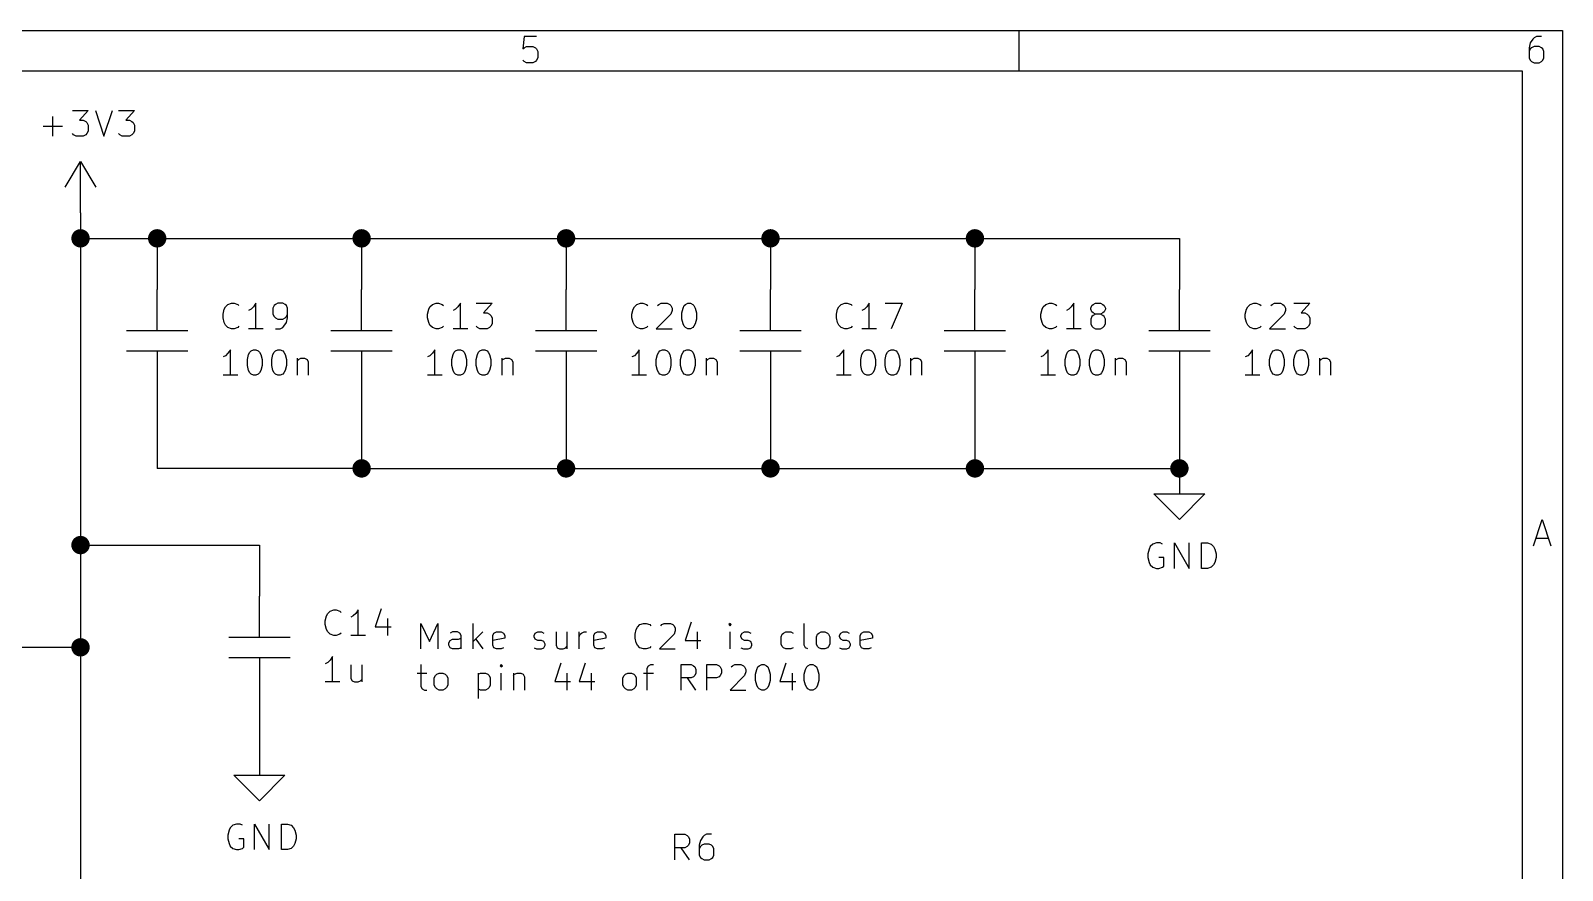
# Model space of a CAD drawing. Extents: x 0.4 to 11.3, y -7.9 to -0.4.
# Drawn here: x 8.302 to 11.299, y -2.036 to -0.394 of the extents above; entities that cross this region are included whole.
import ezdxf

# ---------------------------------------------------------------- set-up
doc = ezdxf.new("R2010")
doc.units = 0
doc.header["$MEASUREMENT"] = 0
for name, color, linetype in [('BLUE3', 171, 'CONTINUOUS'), ('CYAN2', 4, 'CONTINUOUS'), ('GREEN3', 91, 'CONTINUOUS'), ('RED2', 1, 'CONTINUOUS')]:
    doc.layers.add(name, color=color, linetype=linetype)

msp = doc.modelspace()

# ---------------------------------------------------------------- linework, layer by layer
at = {"layer": 'BLUE3', "linetype": 'CONTINUOUS'}
for p, q in [((9.066, -1.6032), (9.066, -1.5532)), ((9.066, -1.5532), (9.0827, -1.5889)), ((9.0827, -1.5889), (9.0993, -1.5532)), ((9.0993, -1.5532), (9.0993, -1.6032)), ((9.1684, -1.6032), (9.1684, -1.5532)), ((9.4898, -1.5604), (9.4946, -1.5556)), ((9.4946, -1.5556), (9.5017, -1.5532)), ((9.5017, -1.5532), (9.5065, -1.5532)), ((9.5065, -1.5532), (9.5136, -1.5556)), ((9.5136, -1.5556), (9.516, -1.558)), ((9.5351, -1.558), (9.5374, -1.5556)), ((9.5374, -1.5556), (9.5422, -1.5532)), ((9.5422, -1.5532), (9.5541, -1.5532)), ((9.5541, -1.5532), (9.5589, -1.5556)), ((9.5589, -1.5556), (9.5612, -1.558)), ((9.5612, -1.558), (9.5636, -1.5627)), ((9.5946, -1.5508), (9.5827, -1.5865)), ((9.6708, -1.5532), (9.6684, -1.5556)), ((9.6684, -1.5556), (9.6708, -1.558)), ((9.6731, -1.5556), (9.6708, -1.5532)), ((9.6708, -1.5532), (9.6708, -1.558)), ((9.6708, -1.558), (9.6731, -1.5556)), ((9.816, -1.5961), (9.816, -1.5532)), ((9.1208, -1.5913), (9.1232, -1.5865)), ((9.1279, -1.5699), (9.1232, -1.5723)), ((9.1232, -1.5865), (9.1279, -1.5842)), ((9.1374, -1.5699), (9.1279, -1.5699)), ((9.1279, -1.5842), (9.1398, -1.5842)), ((9.1422, -1.5723), (9.1374, -1.5699)), ((9.1398, -1.5842), (9.1446, -1.5818)), ((9.1446, -1.577), (9.1422, -1.5723)), ((9.1446, -1.6032), (9.1446, -1.577)), ((9.1874, -1.5699), (9.1684, -1.5889)), ((9.1732, -1.5842), (9.1874, -1.6032)), ((9.2065, -1.577), (9.2089, -1.5723)), ((9.2065, -1.5961), (9.2065, -1.577)), ((9.2303, -1.5818), (9.2065, -1.5865)), ((9.2089, -1.5723), (9.2136, -1.5699)), ((9.2136, -1.5699), (9.2232, -1.5699)), ((9.2232, -1.5699), (9.2279, -1.5723)), ((9.2279, -1.5723), (9.2303, -1.577)), ((9.2303, -1.577), (9.2303, -1.5818)), ((9.2874, -1.577), (9.2898, -1.5723)), ((9.2874, -1.5794), (9.2874, -1.577)), ((9.2898, -1.5842), (9.2874, -1.5794)), ((9.2898, -1.5723), (9.2946, -1.5699)), ((9.2946, -1.5865), (9.2898, -1.5842)), ((9.2946, -1.5699), (9.3017, -1.5699)), ((9.3017, -1.5865), (9.2946, -1.5865)), ((9.3017, -1.5699), (9.3065, -1.5723)), ((9.3065, -1.5889), (9.3017, -1.5865)), ((9.3303, -1.5699), (9.3303, -1.5961)), ((9.3517, -1.5699), (9.3517, -1.6032)), ((9.3755, -1.6032), (9.3755, -1.5699)), ((9.3755, -1.5794), (9.3779, -1.5746)), ((9.3779, -1.5746), (9.3803, -1.5723)), ((9.3803, -1.5723), (9.3851, -1.5699)), ((9.3851, -1.5699), (9.3898, -1.5699)), ((9.4041, -1.577), (9.4065, -1.5723)), ((9.4041, -1.5961), (9.4041, -1.577)), ((9.4279, -1.5818), (9.4041, -1.5865)), ((9.4065, -1.5723), (9.4112, -1.5699)), ((9.4112, -1.5699), (9.4208, -1.5699)), ((9.4208, -1.5699), (9.4255, -1.5723)), ((9.4255, -1.5723), (9.4279, -1.577)), ((9.4279, -1.577), (9.4279, -1.5818)), ((9.4851, -1.5746), (9.4874, -1.5651)), ((9.4851, -1.5818), (9.4851, -1.5746)), ((9.4874, -1.5913), (9.4851, -1.5818)), ((9.4874, -1.5651), (9.4898, -1.5604)), ((9.5612, -1.5746), (9.5327, -1.6032)), ((9.5636, -1.5675), (9.5612, -1.5746)), ((9.5636, -1.5627), (9.5636, -1.5675)), ((9.5827, -1.5865), (9.6136, -1.5865)), ((9.6065, -1.5699), (9.6065, -1.6032)), ((9.6708, -1.6032), (9.6708, -1.5699)), ((9.6922, -1.577), (9.6946, -1.5723)), ((9.6922, -1.5794), (9.6922, -1.577)), ((9.6946, -1.5842), (9.6922, -1.5794)), ((9.6946, -1.5723), (9.6993, -1.5699)), ((9.6993, -1.5865), (9.6946, -1.5842)), ((9.6993, -1.5699), (9.7065, -1.5699)), ((9.7065, -1.5865), (9.6993, -1.5865)), ((9.7065, -1.5699), (9.7112, -1.5723)), ((9.7112, -1.5889), (9.7065, -1.5865)), ((9.7708, -1.5794), (9.7731, -1.5746)), ((9.7708, -1.5937), (9.7708, -1.5794)), ((9.7731, -1.5746), (9.7755, -1.5723)), ((9.7755, -1.5723), (9.7803, -1.5699)), ((9.7803, -1.5699), (9.7898, -1.5699)), ((9.7898, -1.5699), (9.7946, -1.5723)), ((9.8398, -1.5794), (9.8422, -1.5746)), ((9.8398, -1.5937), (9.8398, -1.5794)), ((9.8422, -1.5746), (9.8446, -1.5723)), ((9.8446, -1.5723), (9.8493, -1.5699)), ((9.8493, -1.5699), (9.8565, -1.5699)), ((9.8565, -1.5699), (9.8612, -1.5723)), ((9.8612, -1.5723), (9.8636, -1.5746)), ((9.8636, -1.5746), (9.866, -1.5794)), ((9.866, -1.5794), (9.866, -1.5937)), ((9.8851, -1.577), (9.8874, -1.5723)), ((9.8851, -1.5794), (9.8851, -1.577)), ((9.8874, -1.5842), (9.8851, -1.5794)), ((9.8874, -1.5723), (9.8922, -1.5699)), ((9.8922, -1.5865), (9.8874, -1.5842)), ((9.8922, -1.5699), (9.8993, -1.5699)), ((9.8993, -1.5865), (9.8922, -1.5865)), ((9.8993, -1.5699), (9.9041, -1.5723)), ((9.9041, -1.5889), (9.8993, -1.5865)), ((9.9255, -1.577), (9.9279, -1.5723)), ((9.9255, -1.5961), (9.9255, -1.577)), ((9.9493, -1.5818), (9.9255, -1.5865)), ((9.9279, -1.5723), (9.9327, -1.5699)), ((9.9327, -1.5699), (9.9422, -1.5699)), ((9.9422, -1.5699), (9.947, -1.5723)), ((9.947, -1.5723), (9.9493, -1.577)), ((9.9493, -1.577), (9.9493, -1.5818)), ((9.1208, -1.5961), (9.1208, -1.5913)), ((9.1232, -1.6008), (9.1208, -1.5961)), ((9.1279, -1.6032), (9.1232, -1.6008)), ((9.1398, -1.6032), (9.1279, -1.6032)), ((9.1446, -1.6008), (9.1398, -1.6032)), ((9.2089, -1.6008), (9.2065, -1.5961)), ((9.2136, -1.6032), (9.2089, -1.6008)), ((9.2232, -1.6032), (9.2136, -1.6032)), ((9.2279, -1.6008), (9.2232, -1.6032)), ((9.2874, -1.6008), (9.2922, -1.6032)), ((9.2922, -1.6032), (9.3017, -1.6032)), ((9.3017, -1.6032), (9.3065, -1.6008)), ((9.3089, -1.5937), (9.3065, -1.5889)), ((9.3065, -1.6008), (9.3089, -1.5961)), ((9.3089, -1.5961), (9.3089, -1.5937)), ((9.3303, -1.5961), (9.3327, -1.6008)), ((9.3327, -1.6008), (9.3374, -1.6032)), ((9.3374, -1.6032), (9.3446, -1.6032)), ((9.3446, -1.6032), (9.3493, -1.6008)), ((9.3493, -1.6008), (9.3517, -1.5984)), ((9.4065, -1.6008), (9.4041, -1.5961)), ((9.4112, -1.6032), (9.4065, -1.6008)), ((9.4208, -1.6032), (9.4112, -1.6032)), ((9.4255, -1.6008), (9.4208, -1.6032)), ((9.4898, -1.5961), (9.4874, -1.5913)), ((9.4946, -1.6008), (9.4898, -1.5961)), ((9.5017, -1.6032), (9.4946, -1.6008)), ((9.5065, -1.6032), (9.5017, -1.6032)), ((9.5136, -1.6008), (9.5065, -1.6032)), ((9.516, -1.5984), (9.5136, -1.6008)), ((9.5327, -1.6032), (9.5636, -1.6032)), ((9.6922, -1.6008), (9.697, -1.6032)), ((9.697, -1.6032), (9.7065, -1.6032)), ((9.7065, -1.6032), (9.7112, -1.6008)), ((9.7136, -1.5937), (9.7112, -1.5889)), ((9.7112, -1.6008), (9.7136, -1.5961)), ((9.7136, -1.5961), (9.7136, -1.5937)), ((9.7731, -1.5984), (9.7708, -1.5937)), ((9.7755, -1.6008), (9.7731, -1.5984)), ((9.7803, -1.6032), (9.7755, -1.6008)), ((9.7898, -1.6032), (9.7803, -1.6032)), ((9.7946, -1.6008), (9.7898, -1.6032)), ((9.8184, -1.6008), (9.816, -1.5961)), ((9.8232, -1.6032), (9.8184, -1.6008)), ((9.8422, -1.5984), (9.8398, -1.5937)), ((9.8446, -1.6008), (9.8422, -1.5984)), ((9.8493, -1.6032), (9.8446, -1.6008)), ((9.8565, -1.6032), (9.8493, -1.6032)), ((9.8612, -1.6008), (9.8565, -1.6032)), ((9.8636, -1.5984), (9.8612, -1.6008)), ((9.866, -1.5937), (9.8636, -1.5984)), ((9.8851, -1.6008), (9.8898, -1.6032)), ((9.8898, -1.6032), (9.8993, -1.6032)), ((9.8993, -1.6032), (9.9041, -1.6008)), ((9.9065, -1.5937), (9.9041, -1.5889)), ((9.9041, -1.6008), (9.9065, -1.5961)), ((9.9065, -1.5961), (9.9065, -1.5937)), ((9.9279, -1.6008), (9.9255, -1.5961)), ((9.9327, -1.6032), (9.9279, -1.6008)), ((9.9422, -1.6032), (9.9327, -1.6032)), ((9.947, -1.6008), (9.9422, -1.6032)), ((9.066, -1.6337), (9.066, -1.6766)), ((9.2231, -1.6337), (9.2208, -1.6361)), ((9.2208, -1.6361), (9.2231, -1.6385)), ((9.2255, -1.6361), (9.2231, -1.6337)), ((9.2231, -1.6337), (9.2231, -1.6385)), ((9.2231, -1.6385), (9.2255, -1.6361)), ((9.3398, -1.6313), (9.3279, -1.667)), ((9.3874, -1.6313), (9.3755, -1.667)), ((9.5089, -1.6409), (9.5112, -1.6361)), ((9.5089, -1.6837), (9.5089, -1.6409)), ((9.5112, -1.6361), (9.516, -1.6337)), ((9.516, -1.6337), (9.5208, -1.6337)), ((9.5755, -1.6837), (9.5755, -1.6337)), ((9.5755, -1.6337), (9.5946, -1.6337)), ((9.5946, -1.6337), (9.5993, -1.6361)), ((9.5993, -1.6361), (9.6017, -1.6385)), ((9.6017, -1.6385), (9.6041, -1.6432)), ((9.6041, -1.6432), (9.6041, -1.6504)), ((9.6255, -1.6837), (9.6255, -1.6337)), ((9.6255, -1.6337), (9.6446, -1.6337)), ((9.6446, -1.6337), (9.6493, -1.6361)), ((9.6493, -1.6361), (9.6517, -1.6385)), ((9.6517, -1.6385), (9.6541, -1.6432)), ((9.6541, -1.6432), (9.6541, -1.6504)), ((9.6731, -1.6385), (9.6755, -1.6361)), ((9.6755, -1.6361), (9.6803, -1.6337)), ((9.6803, -1.6337), (9.6922, -1.6337)), ((9.6922, -1.6337), (9.697, -1.6361)), ((9.697, -1.6361), (9.6993, -1.6385)), ((9.6993, -1.6385), (9.7017, -1.6432)), ((9.7017, -1.648), (9.6993, -1.6551)), ((9.7017, -1.6432), (9.7017, -1.648)), ((9.7208, -1.6528), (9.7231, -1.6432)), ((9.7231, -1.6432), (9.7255, -1.6385)), ((9.7255, -1.6385), (9.7279, -1.6361)), ((9.7279, -1.6361), (9.7327, -1.6337)), ((9.7327, -1.6337), (9.7374, -1.6337)), ((9.7374, -1.6337), (9.7422, -1.6361)), ((9.7422, -1.6361), (9.7446, -1.6385)), ((9.7446, -1.6385), (9.747, -1.6432)), ((9.747, -1.6432), (9.7493, -1.6528)), ((9.7803, -1.6313), (9.7684, -1.667)), ((9.816, -1.6528), (9.8184, -1.6432)), ((9.8184, -1.6432), (9.8208, -1.6385)), ((9.8208, -1.6385), (9.8231, -1.6361)), ((9.8231, -1.6361), (9.8279, -1.6337)), ((9.8279, -1.6337), (9.8327, -1.6337)), ((9.8327, -1.6337), (9.8374, -1.6361)), ((9.8374, -1.6361), (9.8398, -1.6385)), ((9.8398, -1.6385), (9.8422, -1.6432)), ((9.8422, -1.6432), (9.8446, -1.6528)), ((9.0589, -1.6504), (9.0779, -1.6504)), ((9.066, -1.6766), (9.0684, -1.6813)), ((9.0922, -1.6599), (9.0946, -1.6551)), ((9.0922, -1.6742), (9.0922, -1.6599)), ((9.0946, -1.6789), (9.0922, -1.6742)), ((9.0946, -1.6551), (9.097, -1.6528)), ((9.097, -1.6528), (9.1017, -1.6504)), ((9.1017, -1.6504), (9.1089, -1.6504)), ((9.1089, -1.6504), (9.1136, -1.6528)), ((9.1136, -1.6528), (9.116, -1.6551)), ((9.116, -1.6551), (9.1184, -1.6599)), ((9.1184, -1.6742), (9.116, -1.6789)), ((9.1184, -1.6599), (9.1184, -1.6742)), ((9.1779, -1.6504), (9.1779, -1.7004)), ((9.1779, -1.6528), (9.1827, -1.6504)), ((9.1827, -1.6504), (9.1922, -1.6504)), ((9.1922, -1.6504), (9.197, -1.6528)), ((9.197, -1.6528), (9.1993, -1.6551)), ((9.1993, -1.6551), (9.2017, -1.6599)), ((9.2017, -1.6742), (9.1993, -1.6789)), ((9.2017, -1.6599), (9.2017, -1.6742)), ((9.2231, -1.6837), (9.2231, -1.6504)), ((9.247, -1.6504), (9.247, -1.6837)), ((9.247, -1.6551), (9.2493, -1.6528)), ((9.2493, -1.6528), (9.2541, -1.6504)), ((9.2541, -1.6504), (9.2612, -1.6504)), ((9.2612, -1.6504), (9.266, -1.6528)), ((9.266, -1.6528), (9.2684, -1.6575)), ((9.2684, -1.6575), (9.2684, -1.6837)), ((9.3279, -1.667), (9.3589, -1.667)), ((9.3517, -1.6504), (9.3517, -1.6837)), ((9.3755, -1.667), (9.4065, -1.667)), ((9.3993, -1.6504), (9.3993, -1.6837)), ((9.4612, -1.6599), (9.4636, -1.6551)), ((9.4612, -1.6742), (9.4612, -1.6599)), ((9.4636, -1.6789), (9.4612, -1.6742)), ((9.4636, -1.6551), (9.466, -1.6528)), ((9.466, -1.6528), (9.4708, -1.6504)), ((9.4708, -1.6504), (9.4779, -1.6504)), ((9.4779, -1.6504), (9.4827, -1.6528)), ((9.4827, -1.6528), (9.4851, -1.6551)), ((9.4851, -1.6551), (9.4874, -1.6599)), ((9.4874, -1.6742), (9.4851, -1.6789)), ((9.4874, -1.6599), (9.4874, -1.6742)), ((9.5017, -1.6504), (9.5208, -1.6504)), ((9.5946, -1.6599), (9.5755, -1.6599)), ((9.6041, -1.6837), (9.5874, -1.6599)), ((9.5993, -1.6575), (9.5946, -1.6599)), ((9.6017, -1.6551), (9.5993, -1.6575)), ((9.6041, -1.6504), (9.6017, -1.6551)), ((9.6446, -1.6599), (9.6255, -1.6599)), ((9.6493, -1.6575), (9.6446, -1.6599)), ((9.6517, -1.6551), (9.6493, -1.6575)), ((9.6541, -1.6504), (9.6517, -1.6551)), ((9.6993, -1.6551), (9.6708, -1.6837)), ((9.7208, -1.6647), (9.7208, -1.6528)), ((9.7231, -1.6742), (9.7208, -1.6647)), ((9.7255, -1.6789), (9.7231, -1.6742)), ((9.747, -1.6742), (9.7446, -1.6789)), ((9.7493, -1.6647), (9.747, -1.6742)), ((9.7493, -1.6528), (9.7493, -1.6647)), ((9.7684, -1.667), (9.7993, -1.667)), ((9.7922, -1.6504), (9.7922, -1.6837)), ((9.816, -1.6647), (9.816, -1.6528)), ((9.8184, -1.6742), (9.816, -1.6647)), ((9.8208, -1.6789), (9.8184, -1.6742)), ((9.8422, -1.6742), (9.8398, -1.6789)), ((9.8446, -1.6647), (9.8422, -1.6742)), ((9.8446, -1.6528), (9.8446, -1.6647)), ((9.0684, -1.6813), (9.0732, -1.6837)), ((9.0732, -1.6837), (9.0779, -1.6837)), ((9.097, -1.6813), (9.0946, -1.6789)), ((9.1017, -1.6837), (9.097, -1.6813)), ((9.1089, -1.6837), (9.1017, -1.6837)), ((9.1136, -1.6813), (9.1089, -1.6837)), ((9.116, -1.6789), (9.1136, -1.6813)), ((9.1827, -1.6837), (9.1779, -1.6813)), ((9.1922, -1.6837), (9.1827, -1.6837)), ((9.197, -1.6813), (9.1922, -1.6837)), ((9.1993, -1.6789), (9.197, -1.6813)), ((9.466, -1.6813), (9.4636, -1.6789)), ((9.4708, -1.6837), (9.466, -1.6813)), ((9.4779, -1.6837), (9.4708, -1.6837)), ((9.4827, -1.6813), (9.4779, -1.6837)), ((9.4851, -1.6789), (9.4827, -1.6813)), ((9.6708, -1.6837), (9.7017, -1.6837)), ((9.7279, -1.6813), (9.7255, -1.6789)), ((9.7327, -1.6837), (9.7279, -1.6813)), ((9.7374, -1.6837), (9.7327, -1.6837)), ((9.7422, -1.6813), (9.7374, -1.6837)), ((9.7446, -1.6789), (9.7422, -1.6813)), ((9.8231, -1.6813), (9.8208, -1.6789)), ((9.8279, -1.6837), (9.8231, -1.6813)), ((9.8327, -1.6837), (9.8279, -1.6837)), ((9.8374, -1.6813), (9.8327, -1.6837)), ((9.8398, -1.6789), (9.8374, -1.6813))]:
    msp.add_line(p, q, dxfattribs=at)
at = {"layer": 'CYAN2', "linetype": 'CONTINUOUS'}
for p, q in [((8.3459, -0.5998), (8.3459, -0.5617)), ((8.384, -0.5498), (8.415, -0.5498)), ((8.415, -0.5498), (8.3983, -0.5689)), ((8.3983, -0.5689), (8.4055, -0.5689)), ((8.4055, -0.5689), (8.4102, -0.5712)), ((8.4293, -0.5498), (8.4459, -0.5998)), ((8.4459, -0.5998), (8.4626, -0.5498)), ((8.4745, -0.5498), (8.5055, -0.5498)), ((8.5055, -0.5498), (8.4888, -0.5689)), ((8.4888, -0.5689), (8.496, -0.5689)), ((8.496, -0.5689), (8.5007, -0.5712)), ((8.3269, -0.5808), (8.365, -0.5808)), ((8.3864, -0.5974), (8.384, -0.595)), ((8.3912, -0.5998), (8.3864, -0.5974)), ((8.4102, -0.5974), (8.4055, -0.5998)), ((8.4102, -0.5712), (8.4126, -0.5736)), ((8.4126, -0.595), (8.4102, -0.5974)), ((8.4126, -0.5736), (8.415, -0.5784)), ((8.415, -0.5903), (8.4126, -0.595)), ((8.415, -0.5784), (8.415, -0.5903)), ((8.4769, -0.5974), (8.4745, -0.595)), ((8.4817, -0.5998), (8.4769, -0.5974)), ((8.5007, -0.5974), (8.496, -0.5998)), ((8.5007, -0.5712), (8.5031, -0.5736)), ((8.5031, -0.595), (8.5007, -0.5974)), ((8.5031, -0.5736), (8.5055, -0.5784)), ((8.5055, -0.5903), (8.5031, -0.595)), ((8.5055, -0.5784), (8.5055, -0.5903)), ((8.4055, -0.5998), (8.3912, -0.5998)), ((8.496, -0.5998), (8.4817, -0.5998)), ((8.6884, -0.9292), (8.6956, -0.9268)), ((8.6956, -0.9268), (8.7003, -0.9268)), ((8.7003, -0.9268), (8.7075, -0.9292)), ((8.7432, -0.9268), (8.7384, -0.9339)), ((8.7432, -0.9768), (8.7432, -0.9268)), ((8.786, -0.9268), (8.7813, -0.9292)), ((8.7956, -0.9268), (8.786, -0.9268)), ((8.8003, -0.9292), (8.7956, -0.9268)), ((9.0884, -0.9292), (9.0956, -0.9268)), ((9.0956, -0.9268), (9.1003, -0.9268)), ((9.1003, -0.9268), (9.1075, -0.9292)), ((9.1432, -0.9268), (9.1384, -0.9339)), ((9.1432, -0.9768), (9.1432, -0.9268)), ((9.1741, -0.9268), (9.2051, -0.9268)), ((9.2051, -0.9268), (9.1884, -0.9459)), ((9.4884, -0.9292), (9.4956, -0.9268)), ((9.4956, -0.9268), (9.5003, -0.9268)), ((9.5003, -0.9268), (9.5075, -0.9292)), ((9.5313, -0.9292), (9.536, -0.9268)), ((9.536, -0.9268), (9.5479, -0.9268)), ((9.5479, -0.9268), (9.5527, -0.9292)), ((9.5837, -0.9292), (9.5884, -0.9268)), ((9.5884, -0.9268), (9.5932, -0.9268)), ((9.5932, -0.9268), (9.5979, -0.9292)), ((9.8884, -0.9292), (9.8956, -0.9268)), ((9.8956, -0.9268), (9.9003, -0.9268)), ((9.9003, -0.9268), (9.9075, -0.9292)), ((9.9432, -0.9268), (9.9384, -0.9339)), ((9.9432, -0.9768), (9.9432, -0.9268)), ((9.9741, -0.9268), (10.0075, -0.9268)), ((10.0075, -0.9268), (9.986, -0.9768)), ((10.2884, -0.9292), (10.2956, -0.9268)), ((10.2956, -0.9268), (10.3003, -0.9268)), ((10.3003, -0.9268), (10.3075, -0.9292)), ((10.3432, -0.9268), (10.3384, -0.9339)), ((10.3432, -0.9768), (10.3432, -0.9268)), ((10.3813, -0.9292), (10.386, -0.9268)), ((10.386, -0.9268), (10.3956, -0.9268)), ((10.3956, -0.9268), (10.4003, -0.9292)), ((10.6884, -0.9292), (10.6956, -0.9268)), ((10.6956, -0.9268), (10.7003, -0.9268)), ((10.7003, -0.9268), (10.7075, -0.9292)), ((10.7313, -0.9292), (10.736, -0.9268)), ((10.736, -0.9268), (10.7479, -0.9268)), ((10.7479, -0.9268), (10.7527, -0.9292)), ((10.7741, -0.9268), (10.8051, -0.9268)), ((10.8051, -0.9268), (10.7884, -0.9459)), ((8.6789, -0.9482), (8.6813, -0.9387)), ((8.6789, -0.9554), (8.6789, -0.9482)), ((8.6813, -0.9649), (8.6789, -0.9554)), ((8.6813, -0.9387), (8.6837, -0.9339)), ((8.6837, -0.9339), (8.6884, -0.9292)), ((8.7075, -0.9292), (8.7099, -0.9316)), ((8.7337, -0.9387), (8.7289, -0.9411)), ((8.7384, -0.9339), (8.7337, -0.9387)), ((8.7789, -0.9316), (8.7765, -0.9363)), ((8.7765, -0.9363), (8.7765, -0.9482)), ((8.7765, -0.9482), (8.7789, -0.953)), ((8.7813, -0.9292), (8.7789, -0.9316)), ((8.7789, -0.953), (8.7813, -0.9554)), ((8.7813, -0.9554), (8.786, -0.9578)), ((8.786, -0.9578), (8.7956, -0.9578)), ((8.7956, -0.9578), (8.8003, -0.9554)), ((8.8027, -0.9316), (8.8003, -0.9292)), ((8.8003, -0.9554), (8.8027, -0.953)), ((8.8051, -0.9363), (8.8027, -0.9316)), ((8.8027, -0.953), (8.8051, -0.9482)), ((8.8027, -0.9649), (8.8051, -0.9554)), ((8.8051, -0.9554), (8.8051, -0.9363)), ((9.0789, -0.9482), (9.0813, -0.9387)), ((9.0789, -0.9554), (9.0789, -0.9482)), ((9.0813, -0.9649), (9.0789, -0.9554)), ((9.0813, -0.9387), (9.0837, -0.9339)), ((9.0837, -0.9339), (9.0884, -0.9292)), ((9.1075, -0.9292), (9.1099, -0.9316)), ((9.1337, -0.9387), (9.1289, -0.9411)), ((9.1384, -0.9339), (9.1337, -0.9387)), ((9.1884, -0.9459), (9.1956, -0.9459)), ((9.1956, -0.9459), (9.2003, -0.9482)), ((9.2003, -0.9482), (9.2027, -0.9506)), ((9.2027, -0.9506), (9.2051, -0.9554)), ((9.2051, -0.9554), (9.2051, -0.9673)), ((9.4789, -0.9482), (9.4813, -0.9387)), ((9.4789, -0.9554), (9.4789, -0.9482)), ((9.4813, -0.9649), (9.4789, -0.9554)), ((9.4813, -0.9387), (9.4837, -0.9339)), ((9.4837, -0.9339), (9.4884, -0.9292)), ((9.5075, -0.9292), (9.5099, -0.9316)), ((9.5551, -0.9482), (9.5265, -0.9768)), ((9.5289, -0.9316), (9.5313, -0.9292)), ((9.5527, -0.9292), (9.5551, -0.9316)), ((9.5551, -0.9316), (9.5575, -0.9363)), ((9.5575, -0.9411), (9.5551, -0.9482)), ((9.5575, -0.9363), (9.5575, -0.9411)), ((9.5765, -0.9459), (9.5789, -0.9363)), ((9.5765, -0.9578), (9.5765, -0.9459)), ((9.5789, -0.9673), (9.5765, -0.9578)), ((9.5789, -0.9363), (9.5813, -0.9316)), ((9.5813, -0.9316), (9.5837, -0.9292)), ((9.5979, -0.9292), (9.6003, -0.9316)), ((9.6003, -0.9316), (9.6027, -0.9363)), ((9.6027, -0.9363), (9.6051, -0.9459)), ((9.6051, -0.9578), (9.6027, -0.9673)), ((9.6051, -0.9459), (9.6051, -0.9578)), ((9.8789, -0.9482), (9.8813, -0.9387)), ((9.8789, -0.9554), (9.8789, -0.9482)), ((9.8813, -0.9649), (9.8789, -0.9554)), ((9.8813, -0.9387), (9.8837, -0.9339)), ((9.8837, -0.9339), (9.8884, -0.9292)), ((9.9075, -0.9292), (9.9099, -0.9316)), ((9.9337, -0.9387), (9.9289, -0.9411)), ((9.9384, -0.9339), (9.9337, -0.9387)), ((10.2789, -0.9482), (10.2813, -0.9387)), ((10.2789, -0.9554), (10.2789, -0.9482)), ((10.2813, -0.9649), (10.2789, -0.9554)), ((10.2813, -0.9387), (10.2837, -0.9339)), ((10.2837, -0.9339), (10.2884, -0.9292)), ((10.3075, -0.9292), (10.3099, -0.9316)), ((10.3337, -0.9387), (10.3289, -0.9411)), ((10.3384, -0.9339), (10.3337, -0.9387)), ((10.3765, -0.9363), (10.3789, -0.9316)), ((10.3765, -0.9387), (10.3765, -0.9363)), ((10.3789, -0.9435), (10.3765, -0.9387)), ((10.3789, -0.953), (10.3765, -0.9578)), ((10.3765, -0.9578), (10.3765, -0.9673)), ((10.3789, -0.9316), (10.3813, -0.9292)), ((10.3813, -0.9459), (10.3789, -0.9435)), ((10.3813, -0.9506), (10.3789, -0.953)), ((10.386, -0.9482), (10.3813, -0.9459)), ((10.386, -0.9482), (10.3813, -0.9506)), ((10.3956, -0.9482), (10.386, -0.9482)), ((10.4003, -0.9459), (10.3956, -0.9482)), ((10.4003, -0.9506), (10.3956, -0.9482)), ((10.4003, -0.9292), (10.4027, -0.9316)), ((10.4027, -0.9435), (10.4003, -0.9459)), ((10.4027, -0.953), (10.4003, -0.9506)), ((10.4027, -0.9316), (10.4051, -0.9363)), ((10.4051, -0.9387), (10.4027, -0.9435)), ((10.4051, -0.9578), (10.4027, -0.953)), ((10.4051, -0.9363), (10.4051, -0.9387)), ((10.4051, -0.9673), (10.4051, -0.9578)), ((10.6789, -0.9482), (10.6813, -0.9387)), ((10.6789, -0.9554), (10.6789, -0.9482)), ((10.6813, -0.9649), (10.6789, -0.9554)), ((10.6813, -0.9387), (10.6837, -0.9339)), ((10.6837, -0.9339), (10.6884, -0.9292)), ((10.7075, -0.9292), (10.7099, -0.9316)), ((10.7551, -0.9482), (10.7265, -0.9768)), ((10.7289, -0.9316), (10.7313, -0.9292)), ((10.7527, -0.9292), (10.7551, -0.9316)), ((10.7551, -0.9316), (10.7575, -0.9363)), ((10.7575, -0.9411), (10.7551, -0.9482)), ((10.7575, -0.9363), (10.7575, -0.9411)), ((10.7884, -0.9459), (10.7956, -0.9459)), ((10.7956, -0.9459), (10.8003, -0.9482)), ((10.8003, -0.9482), (10.8027, -0.9506)), ((10.8027, -0.9506), (10.8051, -0.9554)), ((10.8051, -0.9554), (10.8051, -0.9673)), ((8.6837, -0.9697), (8.6813, -0.9649)), ((8.6884, -0.9744), (8.6837, -0.9697)), ((8.6956, -0.9768), (8.6884, -0.9744)), ((8.7003, -0.9768), (8.6956, -0.9768)), ((8.7075, -0.9744), (8.7003, -0.9768)), ((8.7099, -0.972), (8.7075, -0.9744)), ((8.7575, -0.9768), (8.7289, -0.9768)), ((8.7813, -0.9768), (8.7908, -0.9768)), ((8.7908, -0.9768), (8.7956, -0.9744)), ((8.7956, -0.9744), (8.7979, -0.972)), ((8.7979, -0.972), (8.8027, -0.9649)), ((9.0837, -0.9697), (9.0813, -0.9649)), ((9.0884, -0.9744), (9.0837, -0.9697)), ((9.0956, -0.9768), (9.0884, -0.9744)), ((9.1003, -0.9768), (9.0956, -0.9768)), ((9.1075, -0.9744), (9.1003, -0.9768)), ((9.1099, -0.972), (9.1075, -0.9744)), ((9.1575, -0.9768), (9.1289, -0.9768)), ((9.1765, -0.9744), (9.1741, -0.972)), ((9.1813, -0.9768), (9.1765, -0.9744)), ((9.1956, -0.9768), (9.1813, -0.9768)), ((9.2003, -0.9744), (9.1956, -0.9768)), ((9.2027, -0.972), (9.2003, -0.9744)), ((9.2051, -0.9673), (9.2027, -0.972)), ((9.4837, -0.9697), (9.4813, -0.9649)), ((9.4884, -0.9744), (9.4837, -0.9697)), ((9.4956, -0.9768), (9.4884, -0.9744)), ((9.5003, -0.9768), (9.4956, -0.9768)), ((9.5075, -0.9744), (9.5003, -0.9768)), ((9.5099, -0.972), (9.5075, -0.9744)), ((9.5265, -0.9768), (9.5575, -0.9768)), ((9.5813, -0.972), (9.5789, -0.9673)), ((9.5837, -0.9744), (9.5813, -0.972)), ((9.5884, -0.9768), (9.5837, -0.9744)), ((9.5932, -0.9768), (9.5884, -0.9768)), ((9.5979, -0.9744), (9.5932, -0.9768)), ((9.6003, -0.972), (9.5979, -0.9744)), ((9.6027, -0.9673), (9.6003, -0.972)), ((9.8837, -0.9697), (9.8813, -0.9649)), ((9.8884, -0.9744), (9.8837, -0.9697)), ((9.8956, -0.9768), (9.8884, -0.9744)), ((9.9003, -0.9768), (9.8956, -0.9768)), ((9.9075, -0.9744), (9.9003, -0.9768)), ((9.9099, -0.972), (9.9075, -0.9744)), ((9.9575, -0.9768), (9.9289, -0.9768)), ((10.2837, -0.9697), (10.2813, -0.9649)), ((10.2884, -0.9744), (10.2837, -0.9697)), ((10.2956, -0.9768), (10.2884, -0.9744)), ((10.3003, -0.9768), (10.2956, -0.9768)), ((10.3075, -0.9744), (10.3003, -0.9768)), ((10.3099, -0.972), (10.3075, -0.9744)), ((10.3575, -0.9768), (10.3289, -0.9768)), ((10.3765, -0.9673), (10.3789, -0.972)), ((10.3789, -0.972), (10.3813, -0.9744)), ((10.3813, -0.9744), (10.386, -0.9768)), ((10.386, -0.9768), (10.3956, -0.9768)), ((10.3956, -0.9768), (10.4003, -0.9744)), ((10.4003, -0.9744), (10.4027, -0.972)), ((10.4027, -0.972), (10.4051, -0.9673)), ((10.6837, -0.9697), (10.6813, -0.9649)), ((10.6884, -0.9744), (10.6837, -0.9697)), ((10.6956, -0.9768), (10.6884, -0.9744)), ((10.7003, -0.9768), (10.6956, -0.9768)), ((10.7075, -0.9744), (10.7003, -0.9768)), ((10.7099, -0.972), (10.7075, -0.9744)), ((10.7265, -0.9768), (10.7575, -0.9768)), ((10.7765, -0.9744), (10.7741, -0.972)), ((10.7813, -0.9768), (10.7765, -0.9744)), ((10.7956, -0.9768), (10.7813, -0.9768)), ((10.8003, -0.9744), (10.7956, -0.9768)), ((10.8027, -0.972), (10.8003, -0.9744)), ((10.8051, -0.9673), (10.8027, -0.972)), ((8.6932, -1.0178), (8.6884, -1.0249)), ((8.6932, -1.0678), (8.6932, -1.0178)), ((8.7337, -1.0202), (8.7384, -1.0178)), ((8.7384, -1.0178), (8.7432, -1.0178)), ((8.7432, -1.0178), (8.7479, -1.0202)), ((8.7813, -1.0202), (8.786, -1.0178)), ((8.786, -1.0178), (8.7908, -1.0178)), ((8.7908, -1.0178), (8.7956, -1.0202)), ((9.0932, -1.0178), (9.0884, -1.0249)), ((9.0932, -1.0678), (9.0932, -1.0178)), ((9.1337, -1.0202), (9.1384, -1.0178)), ((9.1384, -1.0178), (9.1432, -1.0178)), ((9.1432, -1.0178), (9.1479, -1.0202)), ((9.1813, -1.0202), (9.186, -1.0178)), ((9.186, -1.0178), (9.1908, -1.0178)), ((9.1908, -1.0178), (9.1956, -1.0202)), ((9.4932, -1.0178), (9.4884, -1.0249)), ((9.4932, -1.0678), (9.4932, -1.0178)), ((9.5337, -1.0202), (9.5384, -1.0178)), ((9.5384, -1.0178), (9.5432, -1.0178)), ((9.5432, -1.0178), (9.5479, -1.0202)), ((9.5813, -1.0202), (9.586, -1.0178)), ((9.586, -1.0178), (9.5908, -1.0178)), ((9.5908, -1.0178), (9.5956, -1.0202)), ((9.8932, -1.0178), (9.8884, -1.0249)), ((9.8932, -1.0678), (9.8932, -1.0178)), ((9.9337, -1.0202), (9.9384, -1.0178)), ((9.9384, -1.0178), (9.9432, -1.0178)), ((9.9432, -1.0178), (9.9479, -1.0202)), ((9.9813, -1.0202), (9.986, -1.0178)), ((9.986, -1.0178), (9.9908, -1.0178)), ((9.9908, -1.0178), (9.9956, -1.0202)), ((10.2932, -1.0178), (10.2884, -1.0249)), ((10.2932, -1.0678), (10.2932, -1.0178)), ((10.3337, -1.0202), (10.3384, -1.0178)), ((10.3384, -1.0178), (10.3432, -1.0178)), ((10.3432, -1.0178), (10.3479, -1.0202)), ((10.3813, -1.0202), (10.386, -1.0178)), ((10.386, -1.0178), (10.3908, -1.0178)), ((10.3908, -1.0178), (10.3956, -1.0202)), ((10.6932, -1.0178), (10.6884, -1.0249)), ((10.6932, -1.0678), (10.6932, -1.0178)), ((10.7337, -1.0202), (10.7384, -1.0178)), ((10.7384, -1.0178), (10.7432, -1.0178)), ((10.7432, -1.0178), (10.7479, -1.0202)), ((10.7813, -1.0202), (10.786, -1.0178)), ((10.786, -1.0178), (10.7908, -1.0178)), ((10.7908, -1.0178), (10.7956, -1.0202)), ((8.6837, -1.0297), (8.6789, -1.0321)), ((8.6884, -1.0249), (8.6837, -1.0297)), ((8.7265, -1.0369), (8.7289, -1.0273)), ((8.7265, -1.0488), (8.7265, -1.0369)), ((8.7289, -1.0583), (8.7265, -1.0488)), ((8.7289, -1.0273), (8.7313, -1.0226)), ((8.7313, -1.0226), (8.7337, -1.0202)), ((8.7479, -1.0202), (8.7503, -1.0226)), ((8.7503, -1.0226), (8.7527, -1.0273)), ((8.7527, -1.0273), (8.7551, -1.0369)), ((8.7551, -1.0488), (8.7527, -1.0583)), ((8.7551, -1.0369), (8.7551, -1.0488)), ((8.7741, -1.0369), (8.7765, -1.0273)), ((8.7741, -1.0488), (8.7741, -1.0369)), ((8.7765, -1.0583), (8.7741, -1.0488)), ((8.7765, -1.0273), (8.7789, -1.0226)), ((8.7789, -1.0226), (8.7813, -1.0202)), ((8.7956, -1.0202), (8.7979, -1.0226)), ((8.7979, -1.0226), (8.8003, -1.0273)), ((8.8003, -1.0273), (8.8027, -1.0369)), ((8.8027, -1.0488), (8.8003, -1.0583)), ((8.8027, -1.0369), (8.8027, -1.0488)), ((8.8241, -1.0345), (8.8241, -1.0678)), ((8.8241, -1.0392), (8.8265, -1.0369)), ((8.8265, -1.0369), (8.8313, -1.0345)), ((8.8313, -1.0345), (8.8384, -1.0345)), ((8.8384, -1.0345), (8.8432, -1.0369)), ((8.8432, -1.0369), (8.8456, -1.0416)), ((8.8456, -1.0416), (8.8456, -1.0678)), ((9.0837, -1.0297), (9.0789, -1.0321)), ((9.0884, -1.0249), (9.0837, -1.0297)), ((9.1265, -1.0369), (9.1289, -1.0273)), ((9.1265, -1.0488), (9.1265, -1.0369)), ((9.1289, -1.0583), (9.1265, -1.0488)), ((9.1289, -1.0273), (9.1313, -1.0226)), ((9.1313, -1.0226), (9.1337, -1.0202)), ((9.1479, -1.0202), (9.1503, -1.0226)), ((9.1503, -1.0226), (9.1527, -1.0273)), ((9.1527, -1.0273), (9.1551, -1.0369)), ((9.1551, -1.0488), (9.1527, -1.0583)), ((9.1551, -1.0369), (9.1551, -1.0488)), ((9.1741, -1.0369), (9.1765, -1.0273)), ((9.1741, -1.0488), (9.1741, -1.0369)), ((9.1765, -1.0583), (9.1741, -1.0488)), ((9.1765, -1.0273), (9.1789, -1.0226)), ((9.1789, -1.0226), (9.1813, -1.0202)), ((9.1956, -1.0202), (9.1979, -1.0226)), ((9.1979, -1.0226), (9.2003, -1.0273)), ((9.2003, -1.0273), (9.2027, -1.0369)), ((9.2027, -1.0488), (9.2003, -1.0583)), ((9.2027, -1.0369), (9.2027, -1.0488)), ((9.2241, -1.0345), (9.2241, -1.0678)), ((9.2241, -1.0392), (9.2265, -1.0369)), ((9.2265, -1.0369), (9.2313, -1.0345)), ((9.2313, -1.0345), (9.2384, -1.0345)), ((9.2384, -1.0345), (9.2432, -1.0369)), ((9.2432, -1.0369), (9.2456, -1.0416)), ((9.2456, -1.0416), (9.2456, -1.0678)), ((9.4837, -1.0297), (9.4789, -1.0321)), ((9.4884, -1.0249), (9.4837, -1.0297)), ((9.5265, -1.0369), (9.5289, -1.0273)), ((9.5265, -1.0488), (9.5265, -1.0369)), ((9.5289, -1.0583), (9.5265, -1.0488)), ((9.5289, -1.0273), (9.5313, -1.0226)), ((9.5313, -1.0226), (9.5337, -1.0202)), ((9.5479, -1.0202), (9.5503, -1.0226)), ((9.5503, -1.0226), (9.5527, -1.0273)), ((9.5527, -1.0273), (9.5551, -1.0369)), ((9.5551, -1.0488), (9.5527, -1.0583)), ((9.5551, -1.0369), (9.5551, -1.0488)), ((9.5741, -1.0369), (9.5765, -1.0273)), ((9.5741, -1.0488), (9.5741, -1.0369)), ((9.5765, -1.0583), (9.5741, -1.0488)), ((9.5765, -1.0273), (9.5789, -1.0226)), ((9.5789, -1.0226), (9.5813, -1.0202)), ((9.5956, -1.0202), (9.5979, -1.0226)), ((9.5979, -1.0226), (9.6003, -1.0273)), ((9.6003, -1.0273), (9.6027, -1.0369)), ((9.6027, -1.0488), (9.6003, -1.0583)), ((9.6027, -1.0369), (9.6027, -1.0488)), ((9.6241, -1.0345), (9.6241, -1.0678)), ((9.6241, -1.0392), (9.6265, -1.0369)), ((9.6265, -1.0369), (9.6313, -1.0345)), ((9.6313, -1.0345), (9.6384, -1.0345)), ((9.6384, -1.0345), (9.6432, -1.0369)), ((9.6432, -1.0369), (9.6456, -1.0416)), ((9.6456, -1.0416), (9.6456, -1.0678)), ((9.8837, -1.0297), (9.8789, -1.0321)), ((9.8884, -1.0249), (9.8837, -1.0297)), ((9.9265, -1.0369), (9.9289, -1.0273)), ((9.9265, -1.0488), (9.9265, -1.0369)), ((9.9289, -1.0583), (9.9265, -1.0488)), ((9.9289, -1.0273), (9.9313, -1.0226)), ((9.9313, -1.0226), (9.9337, -1.0202)), ((9.9479, -1.0202), (9.9503, -1.0226)), ((9.9503, -1.0226), (9.9527, -1.0273)), ((9.9527, -1.0273), (9.9551, -1.0369)), ((9.9551, -1.0488), (9.9527, -1.0583)), ((9.9551, -1.0369), (9.9551, -1.0488)), ((9.9741, -1.0369), (9.9765, -1.0273)), ((9.9741, -1.0488), (9.9741, -1.0369)), ((9.9765, -1.0583), (9.9741, -1.0488)), ((9.9765, -1.0273), (9.9789, -1.0226)), ((9.9789, -1.0226), (9.9813, -1.0202)), ((9.9956, -1.0202), (9.9979, -1.0226)), ((9.9979, -1.0226), (10.0003, -1.0273)), ((10.0003, -1.0273), (10.0027, -1.0369)), ((10.0027, -1.0488), (10.0003, -1.0583)), ((10.0027, -1.0369), (10.0027, -1.0488)), ((10.0241, -1.0345), (10.0241, -1.0678)), ((10.0241, -1.0392), (10.0265, -1.0369)), ((10.0265, -1.0369), (10.0313, -1.0345)), ((10.0313, -1.0345), (10.0384, -1.0345)), ((10.0384, -1.0345), (10.0432, -1.0369)), ((10.0432, -1.0369), (10.0456, -1.0416)), ((10.0456, -1.0416), (10.0456, -1.0678)), ((10.2837, -1.0297), (10.2789, -1.0321)), ((10.2884, -1.0249), (10.2837, -1.0297)), ((10.3265, -1.0369), (10.3289, -1.0273)), ((10.3265, -1.0488), (10.3265, -1.0369)), ((10.3289, -1.0583), (10.3265, -1.0488)), ((10.3289, -1.0273), (10.3313, -1.0226)), ((10.3313, -1.0226), (10.3337, -1.0202)), ((10.3479, -1.0202), (10.3503, -1.0226)), ((10.3503, -1.0226), (10.3527, -1.0273)), ((10.3527, -1.0273), (10.3551, -1.0369)), ((10.3551, -1.0488), (10.3527, -1.0583)), ((10.3551, -1.0369), (10.3551, -1.0488)), ((10.3741, -1.0369), (10.3765, -1.0273)), ((10.3741, -1.0488), (10.3741, -1.0369)), ((10.3765, -1.0583), (10.3741, -1.0488)), ((10.3765, -1.0273), (10.3789, -1.0226)), ((10.3789, -1.0226), (10.3813, -1.0202)), ((10.3956, -1.0202), (10.3979, -1.0226)), ((10.3979, -1.0226), (10.4003, -1.0273)), ((10.4003, -1.0273), (10.4027, -1.0369)), ((10.4027, -1.0488), (10.4003, -1.0583)), ((10.4027, -1.0369), (10.4027, -1.0488)), ((10.4241, -1.0345), (10.4241, -1.0678)), ((10.4241, -1.0392), (10.4265, -1.0369)), ((10.4265, -1.0369), (10.4313, -1.0345)), ((10.4313, -1.0345), (10.4384, -1.0345)), ((10.4384, -1.0345), (10.4432, -1.0369)), ((10.4432, -1.0369), (10.4456, -1.0416)), ((10.4456, -1.0416), (10.4456, -1.0678)), ((10.6837, -1.0297), (10.6789, -1.0321)), ((10.6884, -1.0249), (10.6837, -1.0297)), ((10.7265, -1.0369), (10.7289, -1.0273)), ((10.7265, -1.0488), (10.7265, -1.0369)), ((10.7289, -1.0583), (10.7265, -1.0488)), ((10.7289, -1.0273), (10.7313, -1.0226)), ((10.7313, -1.0226), (10.7337, -1.0202)), ((10.7479, -1.0202), (10.7503, -1.0226)), ((10.7503, -1.0226), (10.7527, -1.0273)), ((10.7527, -1.0273), (10.7551, -1.0369)), ((10.7551, -1.0488), (10.7527, -1.0583)), ((10.7551, -1.0369), (10.7551, -1.0488)), ((10.7741, -1.0369), (10.7765, -1.0273)), ((10.7741, -1.0488), (10.7741, -1.0369)), ((10.7765, -1.0583), (10.7741, -1.0488)), ((10.7765, -1.0273), (10.7789, -1.0226)), ((10.7789, -1.0226), (10.7813, -1.0202)), ((10.7956, -1.0202), (10.7979, -1.0226)), ((10.7979, -1.0226), (10.8003, -1.0273)), ((10.8003, -1.0273), (10.8027, -1.0369)), ((10.8027, -1.0488), (10.8003, -1.0583)), ((10.8027, -1.0369), (10.8027, -1.0488)), ((10.8241, -1.0345), (10.8241, -1.0678)), ((10.8241, -1.0392), (10.8265, -1.0369)), ((10.8265, -1.0369), (10.8313, -1.0345)), ((10.8313, -1.0345), (10.8384, -1.0345)), ((10.8384, -1.0345), (10.8432, -1.0369)), ((10.8432, -1.0369), (10.8456, -1.0416)), ((10.8456, -1.0416), (10.8456, -1.0678)), ((8.7075, -1.0678), (8.6789, -1.0678)), ((8.7313, -1.063), (8.7289, -1.0583)), ((8.7337, -1.0654), (8.7313, -1.063)), ((8.7384, -1.0678), (8.7337, -1.0654)), ((8.7432, -1.0678), (8.7384, -1.0678)), ((8.7479, -1.0654), (8.7432, -1.0678)), ((8.7503, -1.063), (8.7479, -1.0654)), ((8.7527, -1.0583), (8.7503, -1.063)), ((8.7789, -1.063), (8.7765, -1.0583)), ((8.7813, -1.0654), (8.7789, -1.063)), ((8.786, -1.0678), (8.7813, -1.0654)), ((8.7908, -1.0678), (8.786, -1.0678)), ((8.7956, -1.0654), (8.7908, -1.0678)), ((8.7979, -1.063), (8.7956, -1.0654)), ((8.8003, -1.0583), (8.7979, -1.063)), ((9.1075, -1.0678), (9.0789, -1.0678)), ((9.1313, -1.063), (9.1289, -1.0583)), ((9.1337, -1.0654), (9.1313, -1.063)), ((9.1384, -1.0678), (9.1337, -1.0654)), ((9.1432, -1.0678), (9.1384, -1.0678)), ((9.1479, -1.0654), (9.1432, -1.0678)), ((9.1503, -1.063), (9.1479, -1.0654)), ((9.1527, -1.0583), (9.1503, -1.063)), ((9.1789, -1.063), (9.1765, -1.0583)), ((9.1813, -1.0654), (9.1789, -1.063)), ((9.186, -1.0678), (9.1813, -1.0654)), ((9.1908, -1.0678), (9.186, -1.0678)), ((9.1956, -1.0654), (9.1908, -1.0678)), ((9.1979, -1.063), (9.1956, -1.0654)), ((9.2003, -1.0583), (9.1979, -1.063)), ((9.5075, -1.0678), (9.4789, -1.0678)), ((9.5313, -1.063), (9.5289, -1.0583)), ((9.5337, -1.0654), (9.5313, -1.063)), ((9.5384, -1.0678), (9.5337, -1.0654)), ((9.5432, -1.0678), (9.5384, -1.0678)), ((9.5479, -1.0654), (9.5432, -1.0678)), ((9.5503, -1.063), (9.5479, -1.0654)), ((9.5527, -1.0583), (9.5503, -1.063)), ((9.5789, -1.063), (9.5765, -1.0583)), ((9.5813, -1.0654), (9.5789, -1.063)), ((9.586, -1.0678), (9.5813, -1.0654)), ((9.5908, -1.0678), (9.586, -1.0678)), ((9.5956, -1.0654), (9.5908, -1.0678)), ((9.5979, -1.063), (9.5956, -1.0654)), ((9.6003, -1.0583), (9.5979, -1.063)), ((9.9075, -1.0678), (9.8789, -1.0678)), ((9.9313, -1.063), (9.9289, -1.0583)), ((9.9337, -1.0654), (9.9313, -1.063)), ((9.9384, -1.0678), (9.9337, -1.0654)), ((9.9432, -1.0678), (9.9384, -1.0678)), ((9.9479, -1.0654), (9.9432, -1.0678)), ((9.9503, -1.063), (9.9479, -1.0654)), ((9.9527, -1.0583), (9.9503, -1.063)), ((9.9789, -1.063), (9.9765, -1.0583)), ((9.9813, -1.0654), (9.9789, -1.063)), ((9.986, -1.0678), (9.9813, -1.0654)), ((9.9908, -1.0678), (9.986, -1.0678)), ((9.9956, -1.0654), (9.9908, -1.0678)), ((9.9979, -1.063), (9.9956, -1.0654)), ((10.0003, -1.0583), (9.9979, -1.063)), ((10.3075, -1.0678), (10.2789, -1.0678)), ((10.3313, -1.063), (10.3289, -1.0583)), ((10.3337, -1.0654), (10.3313, -1.063)), ((10.3384, -1.0678), (10.3337, -1.0654)), ((10.3432, -1.0678), (10.3384, -1.0678)), ((10.3479, -1.0654), (10.3432, -1.0678)), ((10.3503, -1.063), (10.3479, -1.0654)), ((10.3527, -1.0583), (10.3503, -1.063)), ((10.3789, -1.063), (10.3765, -1.0583)), ((10.3813, -1.0654), (10.3789, -1.063)), ((10.386, -1.0678), (10.3813, -1.0654)), ((10.3908, -1.0678), (10.386, -1.0678)), ((10.3956, -1.0654), (10.3908, -1.0678)), ((10.3979, -1.063), (10.3956, -1.0654)), ((10.4003, -1.0583), (10.3979, -1.063)), ((10.7075, -1.0678), (10.6789, -1.0678)), ((10.7313, -1.063), (10.7289, -1.0583)), ((10.7337, -1.0654), (10.7313, -1.063)), ((10.7384, -1.0678), (10.7337, -1.0654)), ((10.7432, -1.0678), (10.7384, -1.0678)), ((10.7479, -1.0654), (10.7432, -1.0678)), ((10.7503, -1.063), (10.7479, -1.0654)), ((10.7527, -1.0583), (10.7503, -1.063)), ((10.7789, -1.063), (10.7765, -1.0583)), ((10.7813, -1.0654), (10.7789, -1.063)), ((10.786, -1.0678), (10.7813, -1.0654)), ((10.7908, -1.0678), (10.786, -1.0678)), ((10.7956, -1.0654), (10.7908, -1.0678)), ((10.7979, -1.063), (10.7956, -1.0654)), ((10.8003, -1.0583), (10.7979, -1.063)), ((10.4907, -1.4077), (10.4883, -1.4172)), ((10.4931, -1.4029), (10.4907, -1.4077)), ((10.4979, -1.3982), (10.4931, -1.4029)), ((10.505, -1.3958), (10.4979, -1.3982)), ((10.5121, -1.3958), (10.505, -1.3958)), ((10.5169, -1.3982), (10.5121, -1.3958)), ((10.5407, -1.4458), (10.5407, -1.3958)), ((10.5407, -1.3958), (10.5693, -1.4458)), ((10.5693, -1.4458), (10.5693, -1.3958)), ((10.5931, -1.4458), (10.5931, -1.3958)), ((10.5931, -1.3958), (10.605, -1.3958)), ((10.605, -1.3958), (10.6121, -1.3982)), ((10.6121, -1.3982), (10.6169, -1.4029)), ((10.6169, -1.4029), (10.6193, -1.4077)), ((10.6193, -1.4077), (10.6217, -1.4172)), ((10.4883, -1.4172), (10.4883, -1.4244)), ((10.4883, -1.4244), (10.4907, -1.4339)), ((10.4907, -1.4339), (10.4931, -1.4387)), ((10.5193, -1.4244), (10.5098, -1.4244)), ((10.5193, -1.441), (10.5193, -1.4244)), ((10.6193, -1.4339), (10.6169, -1.4387)), ((10.6217, -1.4244), (10.6193, -1.4339)), ((10.6217, -1.4172), (10.6217, -1.4244)), ((10.4931, -1.4387), (10.4979, -1.4434)), ((10.4979, -1.4434), (10.505, -1.4458)), ((10.505, -1.4458), (10.5098, -1.4458)), ((10.5098, -1.4458), (10.5169, -1.4434)), ((10.5169, -1.4434), (10.5193, -1.441)), ((10.605, -1.4458), (10.5931, -1.4458)), ((10.6121, -1.4434), (10.605, -1.4458)), ((10.6169, -1.4387), (10.6121, -1.4434)), ((8.8884, -1.5292), (8.8956, -1.5268)), ((8.8956, -1.5268), (8.9003, -1.5268)), ((8.9003, -1.5268), (8.9075, -1.5292)), ((8.9432, -1.5268), (8.9384, -1.5339)), ((8.9432, -1.5768), (8.9432, -1.5268)), ((8.9884, -1.5244), (8.9765, -1.5601)), ((8.8789, -1.5482), (8.8813, -1.5387)), ((8.8789, -1.5554), (8.8789, -1.5482)), ((8.8813, -1.5649), (8.8789, -1.5554)), ((8.8813, -1.5387), (8.8837, -1.5339)), ((8.8837, -1.5339), (8.8884, -1.5292)), ((8.9075, -1.5292), (8.9099, -1.5316)), ((8.9337, -1.5387), (8.9289, -1.5411)), ((8.9384, -1.5339), (8.9337, -1.5387)), ((9.0003, -1.5435), (9.0003, -1.5768)), ((8.8837, -1.5697), (8.8813, -1.5649)), ((8.8884, -1.5744), (8.8837, -1.5697)), ((8.8956, -1.5768), (8.8884, -1.5744)), ((8.9003, -1.5768), (8.8956, -1.5768)), ((8.9075, -1.5744), (8.9003, -1.5768)), ((8.9099, -1.572), (8.9075, -1.5744)), ((8.9575, -1.5768), (8.9289, -1.5768)), ((8.9765, -1.5601), (9.0075, -1.5601)), ((8.8932, -1.6178), (8.8884, -1.6249)), ((8.8932, -1.6678), (8.8932, -1.6178)), ((8.8837, -1.6297), (8.8789, -1.6321)), ((8.8884, -1.6249), (8.8837, -1.6297)), ((8.9289, -1.6345), (8.9289, -1.6607)), ((8.9503, -1.6345), (8.9503, -1.6678)), ((8.9075, -1.6678), (8.8789, -1.6678)), ((8.9289, -1.6607), (8.9313, -1.6654)), ((8.9313, -1.6654), (8.936, -1.6678)), ((8.936, -1.6678), (8.9432, -1.6678)), ((8.9432, -1.6678), (8.9479, -1.6654)), ((8.9479, -1.6654), (8.9503, -1.663)), ((8.705, -1.9458), (8.6979, -1.9482)), ((8.7121, -1.9458), (8.705, -1.9458)), ((8.7169, -1.9482), (8.7121, -1.9458)), ((8.7407, -1.9958), (8.7407, -1.9458)), ((8.7407, -1.9458), (8.7693, -1.9958)), ((8.7693, -1.9958), (8.7693, -1.9458)), ((8.7931, -1.9958), (8.7931, -1.9458)), ((8.7931, -1.9458), (8.805, -1.9458)), ((8.805, -1.9458), (8.8121, -1.9482)), ((8.6907, -1.9577), (8.6883, -1.9672)), ((8.6883, -1.9672), (8.6883, -1.9744)), ((8.6883, -1.9744), (8.6907, -1.9839)), ((8.6931, -1.9529), (8.6907, -1.9577)), ((8.6979, -1.9482), (8.6931, -1.9529)), ((8.7193, -1.9744), (8.7098, -1.9744)), ((8.7193, -1.991), (8.7193, -1.9744)), ((8.8121, -1.9482), (8.8169, -1.9529)), ((8.8169, -1.9529), (8.8193, -1.9577)), ((8.8193, -1.9577), (8.8217, -1.9672)), ((8.8217, -1.9744), (8.8193, -1.9839)), ((8.8217, -1.9672), (8.8217, -1.9744)), ((9.5631, -2.0158), (9.5631, -1.9658)), ((9.5631, -1.9658), (9.5821, -1.9658)), ((9.5821, -1.9658), (9.5869, -1.9682)), ((9.5869, -1.9682), (9.5893, -1.9706)), ((9.5893, -1.9706), (9.5917, -1.9753)), ((9.5917, -1.9753), (9.5917, -1.9825)), ((9.6131, -1.9777), (9.6107, -1.9872)), ((9.6179, -1.9706), (9.6131, -1.9777)), ((9.6202, -1.9682), (9.6179, -1.9706)), ((9.625, -1.9658), (9.6202, -1.9682)), ((9.6345, -1.9658), (9.625, -1.9658)), ((8.6907, -1.9839), (8.6931, -1.9887)), ((8.6931, -1.9887), (8.6979, -1.9934)), ((8.6979, -1.9934), (8.705, -1.9958)), ((8.705, -1.9958), (8.7098, -1.9958)), ((8.7098, -1.9958), (8.7169, -1.9934)), ((8.7169, -1.9934), (8.7193, -1.991)), ((8.805, -1.9958), (8.7931, -1.9958)), ((8.8121, -1.9934), (8.805, -1.9958)), ((8.8169, -1.9887), (8.8121, -1.9934)), ((8.8193, -1.9839), (8.8169, -1.9887)), ((9.5821, -1.992), (9.5631, -1.992)), ((9.5917, -2.0158), (9.575, -1.992)), ((9.5869, -1.9896), (9.5821, -1.992)), ((9.5893, -1.9872), (9.5869, -1.9896)), ((9.5917, -1.9825), (9.5893, -1.9872)), ((9.6107, -1.9872), (9.6107, -2.0063)), ((9.6131, -1.9896), (9.6107, -1.9944)), ((9.6107, -2.0063), (9.6131, -2.011)), ((9.6155, -1.9872), (9.6131, -1.9896)), ((9.6202, -1.9849), (9.6155, -1.9872)), ((9.6298, -1.9849), (9.6202, -1.9849)), ((9.6345, -1.9872), (9.6298, -1.9849)), ((9.6369, -1.9896), (9.6345, -1.9872)), ((9.6393, -1.9944), (9.6369, -1.9896)), ((9.6369, -2.011), (9.6393, -2.0063)), ((9.6393, -2.0063), (9.6393, -1.9944)), ((9.6131, -2.011), (9.6155, -2.0134)), ((9.6155, -2.0134), (9.6202, -2.0158)), ((9.6202, -2.0158), (9.6298, -2.0158)), ((9.6298, -2.0158), (9.6345, -2.0134)), ((9.6345, -2.0134), (9.6369, -2.011))]:
    msp.add_line(p, q, dxfattribs=at)
at = {"layer": 'GREEN3', "linetype": 'CONTINUOUS'}
for p, q in [((8.4, -0.75), (8.4, -0.8)), ((8.4, -0.8), (8.55, -0.8)), ((8.4, -0.8), (8.4, -1.4)), ((8.55, -0.8), (8.55, -0.9)), ((8.55, -0.8), (8.95, -0.8)), ((8.95, -0.8), (9.35, -0.8)), ((8.95, -0.8), (8.95, -0.9)), ((9.35, -0.8), (9.75, -0.8)), ((9.35, -0.8), (9.35, -0.9)), ((9.75, -0.8), (10.15, -0.8)), ((9.75, -0.8), (9.75, -0.9)), ((10.15, -0.8), (10.15, -0.9)), ((10.15, -0.8), (10.55, -0.8)), ((10.55, -0.8), (10.55, -0.9)), ((8.55, -1.1), (8.55, -1.25)), ((8.95, -1.1), (8.95, -1.25)), ((9.35, -1.1), (9.35, -1.25)), ((9.75, -1.1), (9.75, -1.25)), ((10.15, -1.1), (10.15, -1.25)), ((10.55, -1.1), (10.55, -1.25)), ((8.95, -1.25), (8.55, -1.25)), ((8.95, -1.25), (9.35, -1.25)), ((9.35, -1.25), (9.75, -1.25)), ((9.75, -1.25), (10.15, -1.25)), ((10.15, -1.25), (10.55, -1.25)), ((8.4, -1.4), (8.4, -1.6)), ((8.4, -1.4), (8.75, -1.4)), ((8.75, -1.4), (8.75, -1.5)), ((8.25, -1.6), (8.4, -1.6)), ((8.4, -1.6), (8.4, -2.1)), ((8.75, -1.7), (8.75, -1.8))]:
    msp.add_line(p, q, dxfattribs=at)
at = {"layer": 'GREEN3', "const_width": 0.018}
for points in [[(8.391, -0.8, 1), (8.409, -0.8, 1)], [(8.541, -0.8, 1), (8.559, -0.8, 1)], [(8.941, -0.8, 1), (8.959, -0.8, 1)], [(9.341, -0.8, 1), (9.359, -0.8, 1)], [(9.741, -0.8, 1), (9.759, -0.8, 1)], [(10.141, -0.8, 1), (10.159, -0.8, 1)], [(8.941, -1.25, 1), (8.959, -1.25, 1)], [(9.341, -1.25, 1), (9.359, -1.25, 1)], [(9.741, -1.25, 1), (9.759, -1.25, 1)], [(10.141, -1.25, 1), (10.159, -1.25, 1)], [(10.541, -1.25, 1), (10.559, -1.25, 1)], [(8.391, -1.4, 1), (8.409, -1.4, 1)], [(8.391, -1.6, 1), (8.409, -1.6, 1)]]:
    msp.add_lwpolyline(points, format="xyb", close=True, dxfattribs=at)
at = {"layer": 'RED2', "linetype": 'CONTINUOUS'}
for p, q in [((0.3937, -0.3937), (11.2993, -0.3937)), ((9.268, -0.4053), (9.2656, -0.4296)), ((9.2924, -0.4053), (9.268, -0.4053)), ((10.2362, -0.4724), (10.2362, -0.3937)), ((11.2365, -0.4174), (11.2341, -0.4272)), ((11.2414, -0.4101), (11.2365, -0.4174)), ((11.2439, -0.4077), (11.2414, -0.4101)), ((11.2487, -0.4053), (11.2439, -0.4077)), ((11.2585, -0.4053), (11.2487, -0.4053)), ((11.2993, -0.3937), (11.2993, -7.8743)), ((9.2656, -0.4296), (9.268, -0.4272)), ((9.268, -0.4272), (9.2729, -0.4248)), ((9.2729, -0.4248), (9.2851, -0.4248)), ((9.2851, -0.4248), (9.29, -0.4272)), ((9.29, -0.4272), (9.2924, -0.4296)), ((9.2924, -0.4296), (9.2948, -0.4345)), ((9.2948, -0.4467), (9.2924, -0.4516)), ((9.2948, -0.4345), (9.2948, -0.4467)), ((11.2341, -0.4272), (11.2341, -0.4467)), ((11.2365, -0.4296), (11.2341, -0.4345)), ((11.2341, -0.4467), (11.2365, -0.4516)), ((11.239, -0.4272), (11.2365, -0.4296)), ((11.2439, -0.4248), (11.239, -0.4272)), ((11.2536, -0.4248), (11.2439, -0.4248)), ((11.2585, -0.4272), (11.2536, -0.4248)), ((11.2609, -0.4296), (11.2585, -0.4272)), ((11.2633, -0.4345), (11.2609, -0.4296)), ((11.2609, -0.4516), (11.2633, -0.4467)), ((11.2633, -0.4467), (11.2633, -0.4345)), ((0.4724, -0.4724), (11.2206, -0.4724)), ((9.268, -0.454), (9.2656, -0.4516)), ((9.2729, -0.4564), (9.268, -0.454)), ((9.2851, -0.4564), (9.2729, -0.4564)), ((9.29, -0.454), (9.2851, -0.4564)), ((9.2924, -0.4516), (9.29, -0.454)), ((11.2206, -0.4724), (11.2206, -7.7956)), ((11.2365, -0.4516), (11.239, -0.454)), ((11.239, -0.454), (11.2439, -0.4564)), ((11.2439, -0.4564), (11.2536, -0.4564)), ((11.2536, -0.4564), (11.2585, -0.454)), ((11.2585, -0.454), (11.2609, -0.4516)), ((8.37, -0.7), (8.4, -0.65)), ((8.4, -0.75), (8.4, -0.65)), ((8.4, -0.65), (8.43, -0.7)), ((8.55, -0.98), (8.55, -0.9)), ((8.95, -0.98), (8.95, -0.9)), ((9.35, -0.98), (9.35, -0.9)), ((9.75, -0.98), (9.75, -0.9)), ((10.15, -0.98), (10.15, -0.9)), ((10.55, -0.98), (10.55, -0.9)), ((8.49, -0.98), (8.61, -0.98)), ((8.89, -0.98), (9.01, -0.98)), ((9.29, -0.98), (9.41, -0.98)), ((9.69, -0.98), (9.81, -0.98)), ((10.09, -0.98), (10.21, -0.98)), ((10.49, -0.98), (10.61, -0.98)), ((8.49, -1.02), (8.61, -1.02)), ((8.55, -1.02), (8.55, -1.1)), ((8.89, -1.02), (9.01, -1.02)), ((8.95, -1.02), (8.95, -1.1)), ((9.29, -1.02), (9.41, -1.02)), ((9.35, -1.02), (9.35, -1.1)), ((9.69, -1.02), (9.81, -1.02)), ((9.75, -1.02), (9.75, -1.1)), ((10.09, -1.02), (10.21, -1.02)), ((10.15, -1.02), (10.15, -1.1)), ((10.49, -1.02), (10.61, -1.02)), ((10.55, -1.02), (10.55, -1.1)), ((10.55, -1.25), (10.55, -1.3)), ((10.55, -1.35), (10.5, -1.3)), ((10.5, -1.3), (10.55, -1.3)), ((10.55, -1.3), (10.6, -1.3)), ((10.6, -1.3), (10.55, -1.35)), ((11.2429, -1.4013), (11.2599, -1.3501)), ((11.2599, -1.3501), (11.277, -1.4013)), ((11.2477, -1.3867), (11.2721, -1.3867)), ((8.75, -1.58), (8.75, -1.5)), ((8.69, -1.58), (8.81, -1.58)), ((8.69, -1.62), (8.81, -1.62)), ((8.75, -1.62), (8.75, -1.7)), ((8.75, -1.8), (8.75, -1.85)), ((8.75, -1.9), (8.7, -1.85)), ((8.7, -1.85), (8.75, -1.85)), ((8.75, -1.85), (8.8, -1.85)), ((8.8, -1.85), (8.75, -1.9))]:
    msp.add_line(p, q, dxfattribs=at)

doc.saveas('drawing.dxf')
